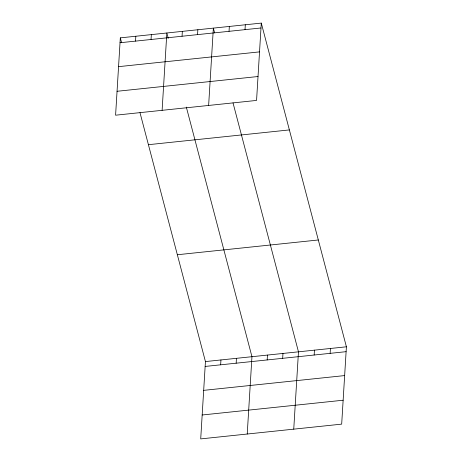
<?xml version="1.0" encoding="UTF-8"?>
<svg xmlns="http://www.w3.org/2000/svg" width="462" height="462" viewBox="0 0 462 462"><rect width="100%" height="100%" fill="white"/><g stroke="black" fill="none" stroke-linecap="round" stroke-linejoin="round"><path stroke-width="0.69" d="M120.322 37.867L115.592 115.2L256.56 100.427L261.29 23.1L120.322 37.867L121.552 42.544M135.533 41.118L135.828 36.244M151.039 39.495L151.334 34.621M162.11 110.326L166.84 32.993L168.249 38.334M182.051 36.244L182.346 31.37M197.557 34.621L197.857 29.747M208.633 105.451L213.363 28.124L214.587 32.796M139.986 112.641L205.44 361.573L200.71 438.9L341.678 424.133L346.408 346.8L261.29 23.1M229.037 31.318L229.337 26.45M220.651 364.818L220.946 359.944M245.016 29.649L245.31 24.775M236.157 363.196L236.452 358.321M247.228 434.026L251.957 356.699L186.33 107.103M267.169 359.944L267.463 355.07M282.675 358.321L282.969 353.447M293.745 429.152L298.475 351.825L233.021 102.899M314.154 355.024L314.455 350.15M330.134 353.349L330.428 348.475M120.028 42.741L260.99 27.974M118.561 66.655L259.529 51.883M117.053 91.285L258.021 76.519M148.412 144.693L289.379 129.92M177.35 254.747L318.318 239.98M205.44 361.573L346.408 346.8M205.14 366.441L346.107 351.674M203.678 390.355L344.646 375.583M202.171 414.992L343.139 400.219"/></g></svg>
